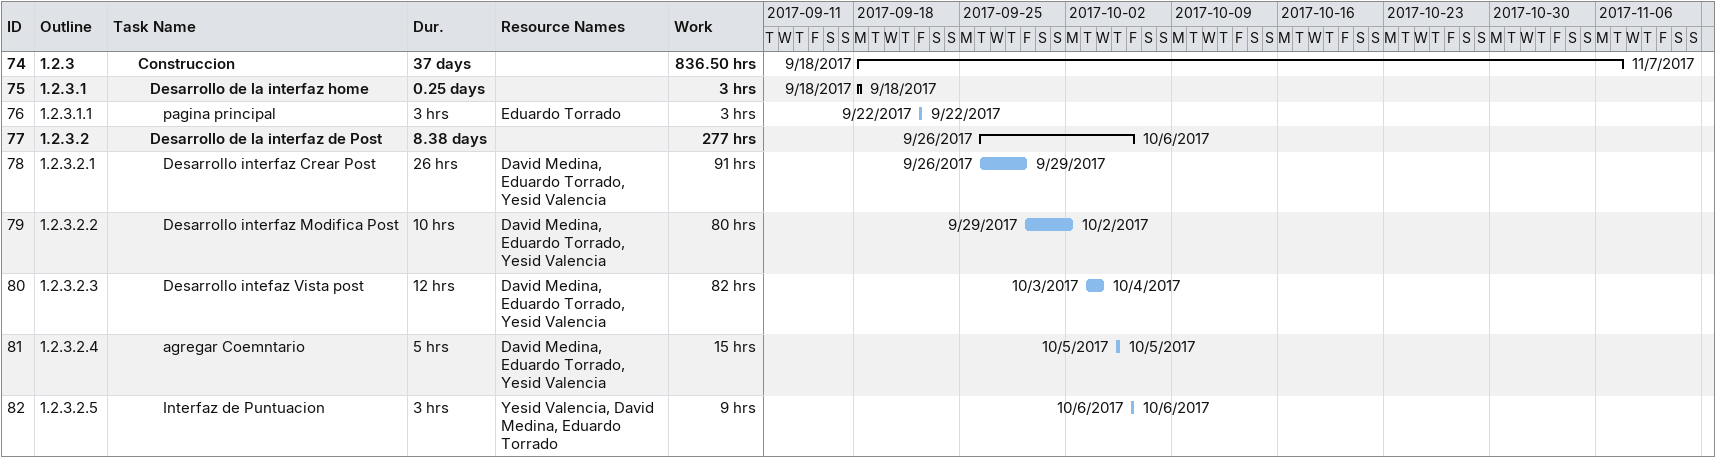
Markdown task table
| ID | WBS | Task | Duration | Start | Finish | Resources | Work (h) |
|---|---|---|---|---|---|---|---|
| 74 | 1.2.3 | **Construccion** | 37d | 2017-09-18 | 2017-11-07 |  | 836.50 |
| 75 | 1.2.3.1 | **Desarrollo de la interfaz home** | 0.25d | 2017-09-18 | 2017-09-18 |  | 3 |
| 76 | 1.2.3.1.1 | pagina principal | 3h | 2017-09-22 | 2017-09-22 | Eduardo Torrado | 3 |
| 77 | 1.2.3.2 | **Desarrollo de la interfaz de Post** | 8.38d | 2017-09-26 | 2017-10-06 |  | 277 |
| 78 | 1.2.3.2.1 | Desarrollo interfaz Crear Post | 26h | 2017-09-26 | 2017-09-29 | David Medina, Eduardo Torrado, Yesid Valencia | 91 |
| 79 | 1.2.3.2.2 | Desarrollo interfaz Modifica Post | 10h | 2017-09-29 | 2017-10-02 | David Medina, Eduardo Torrado, Yesid Valencia | 80 |
| 80 | 1.2.3.2.3 | Desarrollo intefaz Vista post | 12h | 2017-10-03 | 2017-10-04 | David Medina, Eduardo Torrado, Yesid Valencia | 82 |
| 81 | 1.2.3.2.4 | agregar Coemntario | 5h | 2017-10-05 | 2017-10-05 | David Medina, Eduardo Torrado, Yesid Valencia | 15 |
| 82 | 1.2.3.2.5 | Interfaz de Puntuacion | 3h | 2017-10-06 | 2017-10-06 | Yesid Valencia, David Medina, Eduardo Torrado | 9 |
